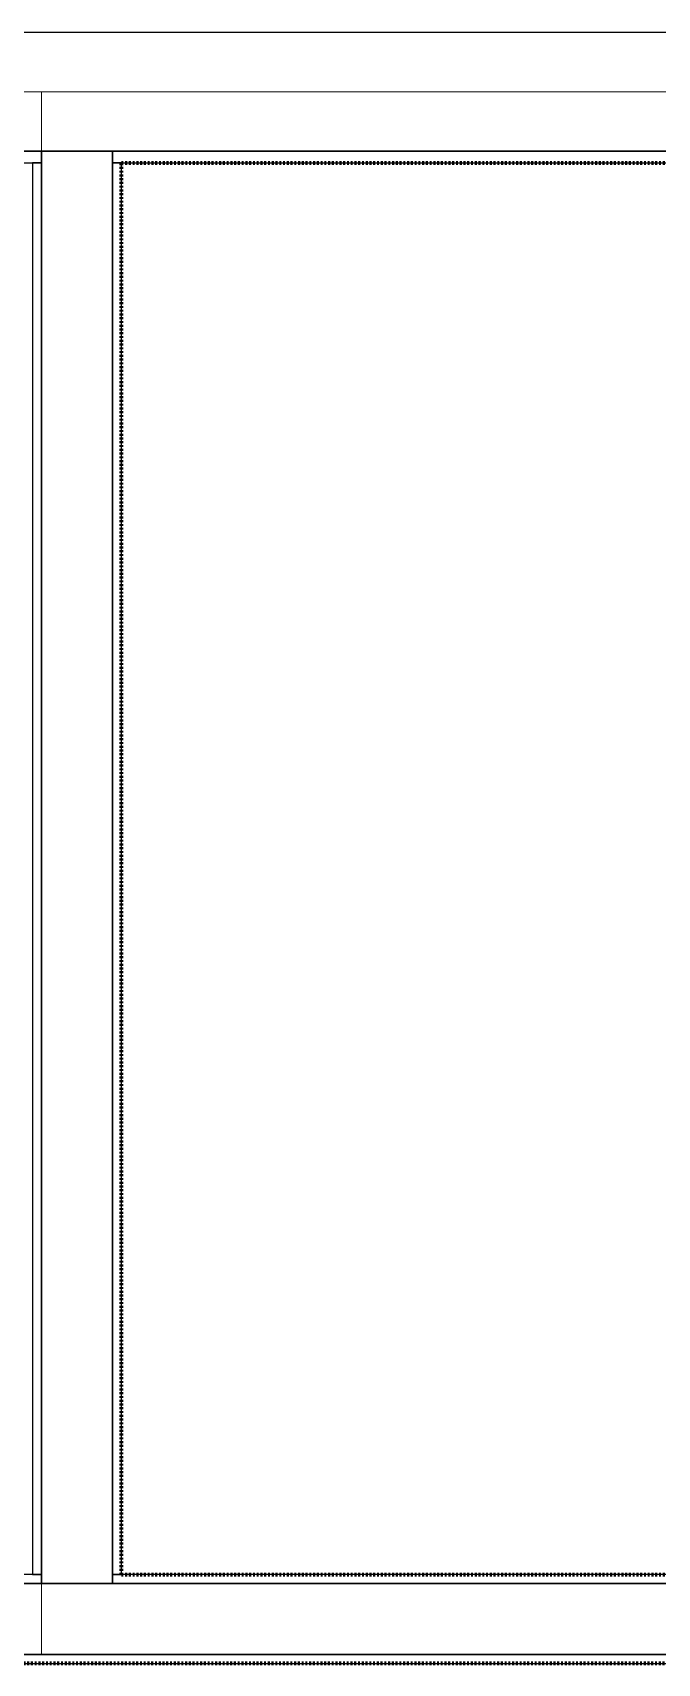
# Model space of a CAD drawing. Header units: millimetres. Extents: x -5300 to 98858, y -5196 to 93886.
# Drawn here: x 17465 to 18520, y 46335 to 49090 of the extents above; entities that cross this region are included whole.
import ezdxf

# ---------------------------------------------------------------- set-up
doc = ezdxf.new("R2010")
doc.units = ezdxf.units.MM
doc.linetypes.add('Штрих', pattern=[6.35, 3.175, -3.175])
doc.linetypes.add('Штрих_2_', pattern=[6.35, 3.175, -3.175])
for name, color, linetype, lineweight, true_color in [('_Разделитель помещений_', 4, 'Штрих', 70, 0x00ffff), ('Обобщенные модели', 7, 'Continuous', 18, 0x7f7f7f), ('Стены', 7, 'Continuous', 18, 0x7f7f7f), ('Стены разрез', 7, 'Continuous', 50, 0x7f7f7f)]:
    doc.layers.add(name, color=color, linetype=linetype, lineweight=lineweight, true_color=true_color)

# ---------------------------------------------------------------- blocks, each defined once
blk = doc.blocks.new('СТВ_ЛК-02 126199 - СТВ_ЛК-02 2-245270-Подвал')
at = {"layer": 'Стены', "color": 254, "true_color": 0xd4d4d4}
blk.add_line((22890, 48990), (15450, 48990), dxfattribs=at)
blk = doc.blocks.new('СТВ_ЛК-02 126199 - СТВ_ЛК-02 126199-245267-Подвал')
at = {"layer": 'Стены', "color": 254, "true_color": 0xd4d4d4}
for p, q in [((17480, 48890), (17480, 48890)), ((17600, 48890), (17600, 48890)), ((17480, 48870), (17480, 48870)), ((17600, 48870), (17600, 48870))]:
    blk.add_line(p, q, dxfattribs=at)
at = {"layer": 'Стены разрез', "color": 254, "lineweight": 25, "true_color": 0xd4d4d4}
for p, q in [((22990, 49090), (15350, 49090)), ((17480, 48890), (15330, 48890)), ((15350, 48890), (22990, 48890)), ((17480, 48870), (17480, 48890)), ((20750, 48890), (17600, 48890)), ((17600, 48890), (17600, 48870)), ((15330, 48870), (17480, 48870)), ((17600, 48870), (20750, 48870))]:
    blk.add_line(p, q, dxfattribs=at)
blk.add_blockref('СТВ_ЛК-02 126199 - СТВ_ЛК-02 2-245270-Подвал', (0, 0))
blk = doc.blocks.new('СТВ_Перегородка_Кирпич 171644 - СТВ_Перегородка_Кирпич 2-247667-Подвал')
at = {"layer": 'Стены', "color": 254, "true_color": 0xd4d4d4}
blk.add_line((15750, 46350), (21250, 46350), dxfattribs=at)
blk = doc.blocks.new('СТВ_Перегородка_Кирпич 171644 - СТВ_Перегородка_Кирпич 171644-247664-Подвал')
at = {"layer": 'Стены', "color": 254, "true_color": 0xd4d4d4}
for p, q in [((17480, 46485), (17480, 46485)), ((17600, 46485), (17600, 46485)), ((17480, 46470), (17480, 46470)), ((17600, 46470), (17600, 46470))]:
    blk.add_line(p, q, dxfattribs=at)
at = {"layer": 'Стены разрез', "color": 254, "lineweight": 25, "true_color": 0xd4d4d4}
for p, q in [((17480, 46485), (15765, 46485)), ((17480, 46470), (17480, 46485)), ((21235, 46485), (17600, 46485)), ((17600, 46485), (17600, 46470)), ((21250, 46470), (15750, 46470)), ((15765, 46470), (17480, 46470)), ((17600, 46470), (21235, 46470)), ((21250, 46350), (15750, 46350)), ((15750, 46350), (21250, 46350)), ((15750, 46335), (21250, 46335))]:
    blk.add_line(p, q, dxfattribs=at)
blk.add_blockref('СТВ_Перегородка_Кирпич 171644 - СТВ_Перегородка_Кирпич 2-247667-Подвал', (0, 0))
blk = doc.blocks.new('СТВ_Перегородка_Кирпич 182323 - СТВ_Перегородка_Кирпич 2-247906-Подвал')
at = {"layer": 'Стены', "color": 254, "true_color": 0xd4d4d4}
blk.add_line((17480, 46350), (17480, 48990), dxfattribs=at)
blk = doc.blocks.new('СТВ_Перегородка_Кирпич 182323 - СТВ_Перегородка_Кирпич 182323-247903-Подвал')
at = {"layer": 'Стены', "color": 254, "true_color": 0xd4d4d4}
for p, q in [((17480, 48890), (17480, 48890)), ((17600, 48890), (17600, 48890)), ((17465, 48870), (17465, 48870)), ((17480, 48870), (17480, 48870)), ((17600, 48870), (17600, 48870)), ((17615, 48870), (17615, 48870)), ((17465, 46485), (17465, 46485)), ((17480, 46485), (17480, 46485)), ((17600, 46485), (17600, 46485)), ((17615, 46485), (17615, 46485)), ((17480, 46470), (17480, 46470)), ((17600, 46470), (17600, 46470))]:
    blk.add_line(p, q, dxfattribs=at)
at = {"layer": 'Стены разрез', "color": 254, "lineweight": 25, "true_color": 0xd4d4d4}
for p, q in [((17600, 48890), (17480, 48890)), ((17480, 48890), (17480, 46470)), ((17600, 46470), (17600, 48890)), ((17480, 48870), (17465, 48870)), ((17465, 48870), (17465, 46485)), ((17480, 46485), (17480, 48870)), ((17615, 48870), (17600, 48870)), ((17600, 48870), (17600, 46485)), ((17615, 46485), (17615, 48870)), ((17465, 46485), (17480, 46485)), ((17600, 46485), (17615, 46485)), ((17480, 46470), (17600, 46470))]:
    blk.add_line(p, q, dxfattribs=at)
blk.add_blockref('СТВ_Перегородка_Кирпич 182323 - СТВ_Перегородка_Кирпич 2-247906-Подвал', (0, 0))
blk = doc.blocks.new('ПОТ-1_3_1 - ПОТ-1_3_1-249882-Подвал')
at = {"layer": 'Обобщенные модели', "color": 254, "true_color": 0xd4d4d4}
for p, q in [((20730, 48870), (17615, 48870)), ((17615, 48870), (17615, 46485)), ((17615, 46485), (17615, 48870)), ((17615, 48870), (20730, 48870)), ((17615, 48870), (17615, 48870)), ((17615, 46485), (21235, 46485)), ((21235, 46485), (17615, 46485)), ((17615, 46485), (17615, 46485))]:
    blk.add_line(p, q, dxfattribs=at)
blk = doc.blocks.new('ПОТ-2_3_0 - ПОТ-2_3_0-249938-Подвал')
at = {"layer": 'Обобщенные модели', "color": 254, "true_color": 0xd4d4d4}
for p, q in [((17465, 48870), (15485, 48870)), ((15485, 48870), (15485, 46665)), ((15485, 46665), (15485, 48870)), ((15485, 48870), (17465, 48870)), ((15485, 48870), (15485, 48870)), ((17465, 46485), (17465, 48870)), ((17465, 48870), (17465, 46485)), ((17465, 48870), (17465, 48870)), ((15485, 46665), (15765, 46665)), ((15765, 46665), (15485, 46665)), ((15485, 46665), (15485, 46665)), ((15765, 46665), (15765, 46485)), ((15765, 46485), (15765, 46665)), ((15765, 46665), (15765, 46665)), ((15765, 46485), (17465, 46485)), ((17465, 46485), (15765, 46485)), ((15765, 46485), (15765, 46485)), ((17465, 46485), (17465, 46485))]:
    blk.add_line(p, q, dxfattribs=at)

msp = doc.modelspace()

# ---------------------------------------------------------------- linework, layer by layer
at = {"layer": '_Разделитель помещений_', "color": 131, "linetype": 'Штрих_2_', "true_color": 0xaaffff}
for p, q in [((17615, 48870), (20730, 48870)), ((17615, 46485), (17615, 48870)), ((17615, 46485), (21235, 46485)), ((21250, 46335), (15750, 46335))]:
    msp.add_line(p, q, dxfattribs=at)

# ---------------------------------------------------------------- block references
at = {"layer": 'Обобщенные модели', "color": 254, "true_color": 0xd4d4d4}
for name in ['ПОТ-2_3_0 - ПОТ-2_3_0-249938-Подвал', 'ПОТ-1_3_1 - ПОТ-1_3_1-249882-Подвал']:
    msp.add_blockref(name, (0, 0), dxfattribs=at)
at = {"layer": 'Стены', "color": 254, "true_color": 0xd4d4d4}
for name in ['СТВ_ЛК-02 126199 - СТВ_ЛК-02 126199-245267-Подвал', 'СТВ_Перегородка_Кирпич 182323 - СТВ_Перегородка_Кирпич 182323-247903-Подвал', 'СТВ_Перегородка_Кирпич 171644 - СТВ_Перегородка_Кирпич 171644-247664-Подвал']:
    msp.add_blockref(name, (0, 0), dxfattribs=at)

doc.saveas('drawing.dxf')
